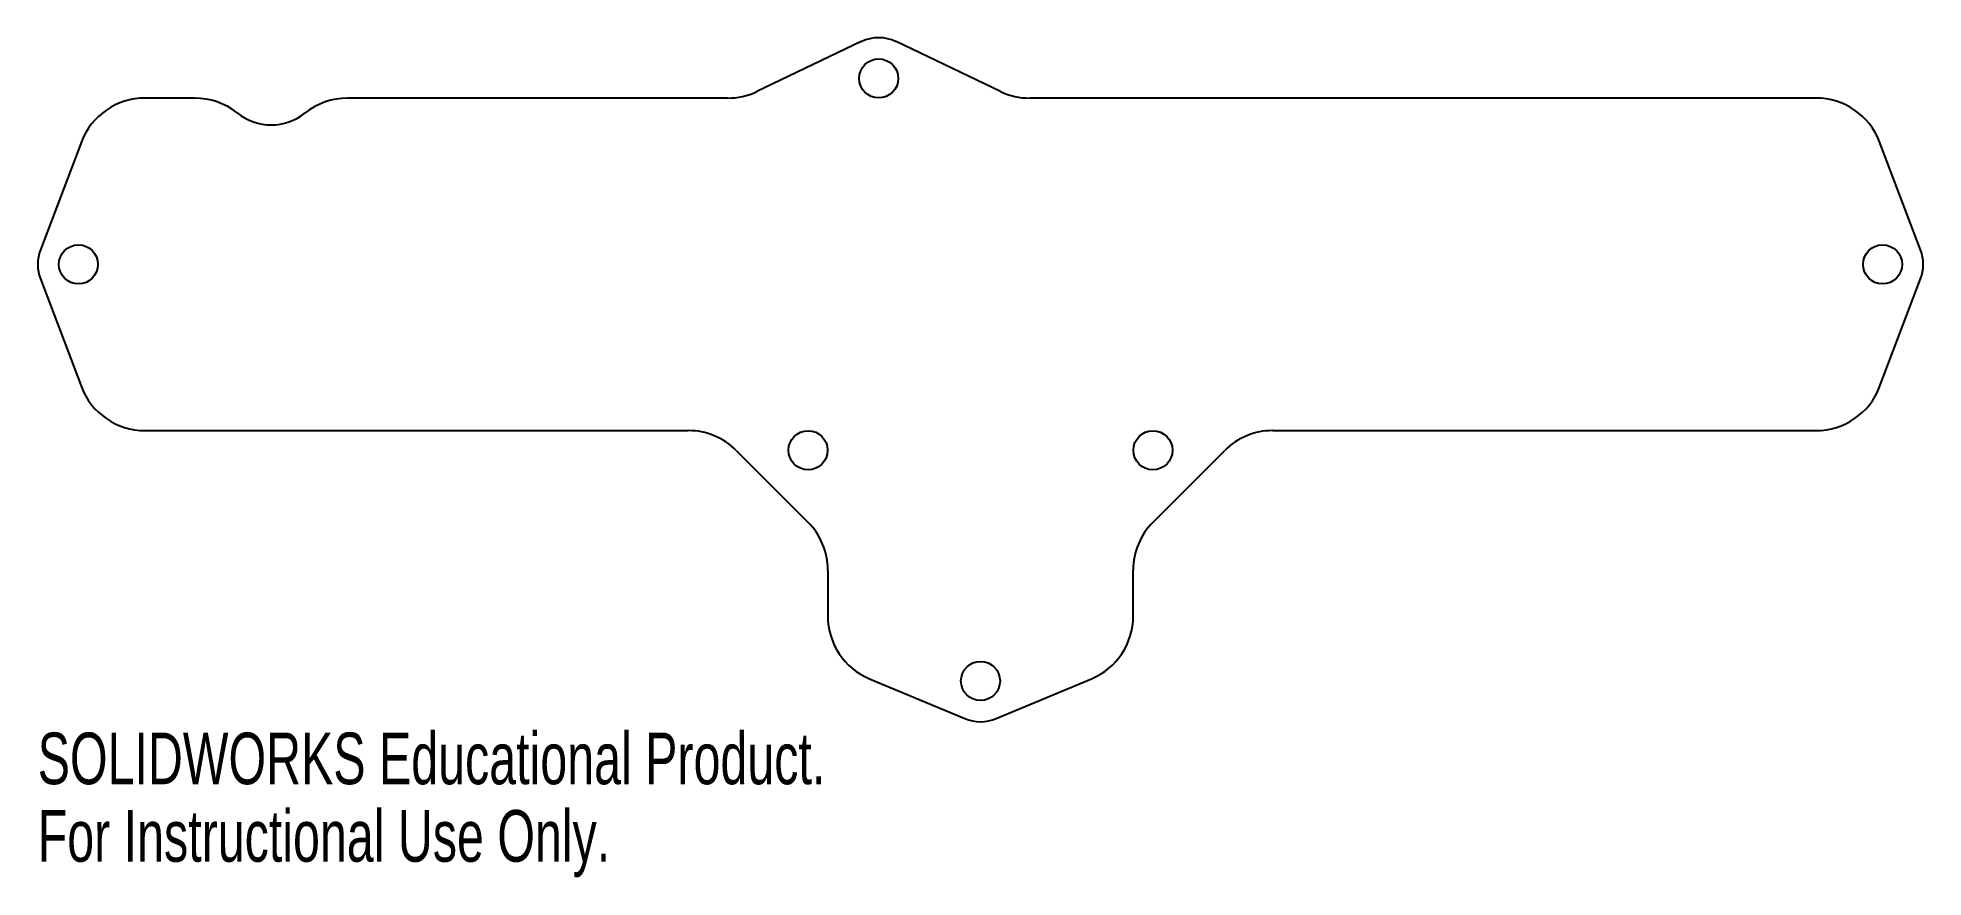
# Model space of a CAD drawing. Header units: inches. Extents: x -3.47 to 3.47, y -0.96 to 2.14.
import ezdxf

# ---------------------------------------------------------------- set-up
doc = ezdxf.new("R2010")
doc.units = ezdxf.units.IN
doc.header["$MEASUREMENT"] = 0
doc.styles.add('SLDTEXTSTYLE0', font='TXT', dxfattribs={"width": 0.7})

msp = doc.modelspace()

# ---------------------------------------------------------------- linework, layer by layer
at = {"color": 7, "linetype": 'Continuous', "lineweight": 25}
for p, q in [((-0.4396, 2.1204), (-0.8239, 1.9369)), ((0.0739, 1.9369), (-0.3104, 2.1204)), ((-2.8938, 1.9125), (-3.0776, 1.9125)), ((-0.9316, 1.9125), (-2.3312, 1.9125)), ((3.0776, 1.9125), (0.1816, 1.9125)), ((-3.3113, 1.7514), (-3.4627, 1.3533)), ((3.4627, 1.3533), (3.3113, 1.7514)), ((-3.4627, 1.2467), (-3.3113, 0.8486)), ((3.3113, 0.8486), (3.4627, 1.2467)), ((-3.0776, 0.6875), (-1.0762, 0.6875)), ((1.0762, 0.6875), (3.0776, 0.6875)), ((-0.8994, 0.6143), (-0.6357, 0.3506)), ((0.6357, 0.3506), (0.8994, 0.6143)), ((-0.5625, 0.1738), (-0.5625, 0.004)), ((0.5625, 0.004), (0.5625, 0.1738)), ((-0.4089, -0.2267), (-0.0578, -0.3734)), ((0.0578, -0.3734), (0.4089, -0.2267))]:
    msp.add_line(p, q, dxfattribs=at)
for centre in [(-0.375, 1.985), (-3.3225, 1.3), (3.3225, 1.3), (-0.635, 0.615), (0.635, 0.615), (0, -0.235)]:
    msp.add_circle(centre, 0.072, dxfattribs=at)
for centre, radius, start, end in [((-0.375, 1.985), 0.15, 64.4784, 115.5216), ((-3.0776, 1.6625), 0.25, 90, 159.17397), ((-2.8938, 1.6625), 0.25, 51.31748, 90), ((-2.3312, 1.6625), 0.25, 90, 128.68252), ((-0.9316, 2.1625), 0.25, 270, 295.5216), ((0.1816, 2.1625), 0.25, 244.4784, 270), ((3.0776, 1.6625), 0.25, 20.82603, 90), ((-2.6125, 2.0138), 0.2, 231.31748, 308.68252), ((-3.3225, 1.3), 0.15, 159.17397, 200.82603), ((3.3225, 1.3), 0.15, 339.17397, 20.82603), ((-3.0776, 0.9375), 0.25, 200.82603, 270), ((3.0776, 0.9375), 0.25, 270, 339.17397), ((-1.0762, 0.4375), 0.25, 45, 90), ((1.0762, 0.4375), 0.25, 90, 135), ((-0.8125, 0.1738), 0.25, 0, 45), ((0.8125, 0.1738), 0.25, 135, 180), ((-0.3125, 0.004), 0.25, 180, 247.31971), ((0.3125, 0.004), 0.25, 292.68029, 0), ((0, -0.235), 0.15, 247.31971, 292.68029)]:
    msp.add_arc(centre, radius, start, end, dxfattribs=at)

# ---------------------------------------------------------------- texts
at = {"color": 7, "linetype": 'Continuous', "char_height": 0.1903, "attachment_point": 1, "style": 'SLDTEXTSTYLE0'}
for s, insert in [('SOLIDWORKS Educational Product.', (-3.4725, -0.4251)), ('For Instructional Use Only.', (-3.4725, -0.7106))]:
    msp.add_mtext(s, dxfattribs=dict(at, insert=insert))

doc.saveas('drawing.dxf')
